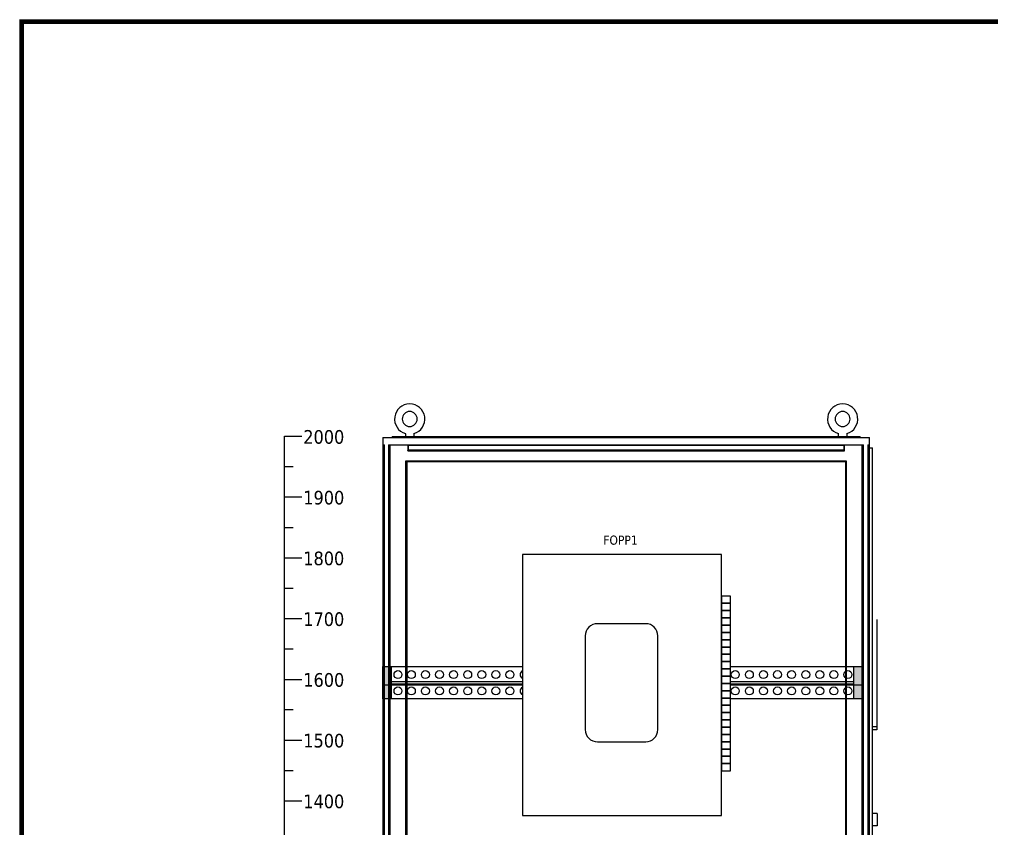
# Model space of a CAD drawing. Header units: inches. Extents: x 100535554 to 201081702, y 63708552 to 127420865.
# Drawn here: x 100541265.2 to 100541585.5, y 63710482.5 to 63710749.2 of the extents above; entities that cross this region are included whole.
import ezdxf

# ---------------------------------------------------------------- set-up
doc = ezdxf.new("R2010")
doc.units = ezdxf.units.IN
doc.header["$MEASUREMENT"] = 0
doc.layers.add('BORDER', color=7, linetype='Continuous')
doc.styles.add('Tahoma$001H0', font='tahoma.ttf')

# ---------------------------------------------------------------- blocks, each defined once
blk = doc.blocks.new('Title Frame_Al Bayt')
at = {"layer": 'BORDER', "const_width": 1.54}
blk.add_lwpolyline([(897.37, 420.3), (897.37, -410.23), (2066.28, -410.23), (2066.28, 420.3)], close=True, dxfattribs=at)

msp = doc.modelspace()

# ---------------------------------------------------------------- hatches: boundary and pattern name
at = {"lineweight": 13}
h = msp.add_hatch(color=8, dxfattribs=at)
h.dxf.hatch_style = 1
h.paths.add_polyline_path([(100541387.632, 63710535.921), (100541384.968, 63710535.921), (100541384.968, 63710525.263), (100541387.632, 63710525.263)])
h = msp.add_hatch(color=8, dxfattribs=at)
h.dxf.hatch_style = 1
h.paths.add_polyline_path([(100541542.829, 63710535.921), (100541540.165, 63710535.921), (100541540.165, 63710525.263), (100541542.829, 63710525.263)])

# ---------------------------------------------------------------- linework, layer by layer
at = {"color": 7, "linetype": 'Continuous', "lineweight": -2, "true_color": 0x000007}
for p, q in [((100541352.464, 63710211.141), (100541352.464, 63710611.894)), ((100541352.464, 63710611.894), (100541358.239, 63710611.894)), ((100541387.948, 63710611.708), (100541387.948, 63710611.428)), ((100541387.948, 63710611.708), (100541542.177, 63710611.708)), ((100541392.419, 63710612.639), (100541392.419, 63710611.428)), ((100541395.119, 63710612.639), (100541395.119, 63710611.428)), ((100541535.006, 63710612.639), (100541535.006, 63710611.428)), ((100541537.8, 63710612.639), (100541537.8, 63710611.428)), ((100541542.177, 63710611.428), (100541542.177, 63710611.708)), ((100541384.968, 63710611.428), (100541384.968, 63710210.769)), ((100541384.968, 63710611.428), (100541545.25, 63710611.428)), ((100541384.968, 63710609.007), (100541385.434, 63710609.007)), ((100541385.434, 63710213.19), (100541385.434, 63710609.007)), ((100541386.831, 63710609.007), (100541386.831, 63710213.19)), ((100541386.831, 63710609.007), (100541543.295, 63710609.007)), ((100541387.296, 63710213.19), (100541387.296, 63710609.007)), ((100541387.389, 63710213.19), (100541387.389, 63710609.007)), ((100541393.164, 63710608.914), (100541393.164, 63710607.051)), ((100541393.35, 63710607.331), (100541393.35, 63710608.914)), ((100541393.35, 63710608.914), (100541536.868, 63710608.914)), ((100541536.868, 63710608.914), (100541536.868, 63710607.331)), ((100541537.055, 63710607.051), (100541537.055, 63710608.914)), ((100541542.736, 63710609.007), (100541542.736, 63710213.283)), ((100541542.829, 63710609.007), (100541542.829, 63710213.283)), ((100541543.295, 63710213.283), (100541543.295, 63710609.007)), ((100541544.692, 63710609.007), (100541544.692, 63710213.283)), ((100541544.692, 63710609.007), (100541545.25, 63710609.007)), ((100541545.25, 63710213.283), (100541545.25, 63710611.428)), ((100541393.257, 63710607.237), (100541393.164, 63710607.144)), ((100541393.164, 63710607.051), (100541398.472, 63710607.051)), ((100541393.35, 63710607.331), (100541393.257, 63710607.237)), ((100541398.472, 63710607.237), (100541393.257, 63710607.237)), ((100541531.746, 63710607.237), (100541398.472, 63710607.237)), ((100541398.472, 63710607.051), (100541531.746, 63710607.051)), ((100541536.868, 63710607.237), (100541531.746, 63710607.237)), ((100541531.746, 63710607.051), (100541537.055, 63710607.051)), ((100541536.868, 63710607.237), (100541536.868, 63710607.331)), ((100541537.055, 63710607.051), (100541536.868, 63710607.237)), ((100541545.25, 63710607.982), (100541546.275, 63710607.982)), ((100541546.275, 63710214.215), (100541546.275, 63710607.982)), ((100541392.512, 63710218.406), (100541392.512, 63710603.791)), ((100541392.512, 63710603.791), (100541393.909, 63710603.791)), ((100541392.884, 63710218.406), (100541392.884, 63710603.791)), ((100541392.884, 63710603.512), (100541537.334, 63710603.512)), ((100541393.909, 63710603.791), (100541536.216, 63710603.791)), ((100541536.216, 63710603.791), (100541537.613, 63710603.791)), ((100541537.334, 63710603.791), (100541537.334, 63710218.406)), ((100541537.613, 63710603.791), (100541537.613, 63710218.406)), ((100541352.464, 63710601.836), (100541355.351, 63710601.836)), ((100541352.464, 63710591.87), (100541358.239, 63710591.87)), ((100541352.464, 63710581.812), (100541355.351, 63710581.812)), ((100541352.464, 63710571.754), (100541358.239, 63710571.754)), ((100541352.464, 63710561.788), (100541355.351, 63710561.788)), ((100541352.464, 63710551.73), (100541358.239, 63710551.73)), ((100541547.672, 63710551.451), (100541547.672, 63710515.035)), ((100541547.765, 63710551.451), (100541547.765, 63710515.035)), ((100541352.464, 63710541.765), (100541355.351, 63710541.765)), ((100541352.464, 63710531.706), (100541358.239, 63710531.706)), ((100541384.968, 63710529.87), (100541430.969, 63710529.87)), ((100541352.464, 63710521.741), (100541355.351, 63710521.741)), ((100541547.765, 63710516.06), (100541546.275, 63710516.06)), ((100541547.765, 63710515.035), (100541546.275, 63710515.035)), ((100541352.464, 63710511.683), (100541358.239, 63710511.683)), ((100541352.464, 63710501.717), (100541355.351, 63710501.717)), ((100541352.464, 63710491.659), (100541358.239, 63710491.659)), ((100541547.858, 63710487.468), (100541546.275, 63710487.468)), ((100541547.858, 63710487.468), (100541547.858, 63710483.463)), ((100541547.858, 63710483.463), (100541546.275, 63710483.463))]:
    msp.add_line(p, q, dxfattribs=at)
at = {"color": 8, "ltscale": 2}
for p, q in [((100541387.632, 63710530.958), (100541430.969, 63710530.958)), ((100541387.632, 63710530.225), (100541430.969, 63710530.225)), ((100541499.528, 63710530.958), (100541540.165, 63710530.958)), ((100541499.528, 63710530.225), (100541540.165, 63710530.225))]:
    msp.add_line(p, q, dxfattribs=at)
at = {"ltscale": 10}
for p, q in [((100541430.969, 63710529.965), (100541392.884, 63710529.965)), ((100541537.613, 63710529.965), (100541499.528, 63710529.965))]:
    msp.add_line(p, q, dxfattribs=at)
at = {"color": 7, "linetype": 'Continuous', "lineweight": -2}
msp.add_line((100541499.528, 63710529.87), (100541542.736, 63710529.87), dxfattribs=at)
at = {"ltscale": 10}
for points in [[(100541496.569, 63710572.87), (100541430.969, 63710572.87), (100541430.969, 63710486.87), (100541496.569, 63710486.87)], [(100541499.528, 63710559.18), (100541496.569, 63710559.18), (100541496.569, 63710556.778), (100541499.528, 63710556.778)], [(100541499.528, 63710556.778), (100541496.569, 63710556.778), (100541496.569, 63710554.377), (100541499.528, 63710554.377)], [(100541499.528, 63710554.377), (100541496.569, 63710554.377), (100541496.569, 63710551.976), (100541499.528, 63710551.976)], [(100541499.528, 63710551.976), (100541496.569, 63710551.976), (100541496.569, 63710549.574), (100541499.528, 63710549.574)], [(100541499.528, 63710549.574), (100541496.569, 63710549.574), (100541496.569, 63710547.173), (100541499.528, 63710547.173)], [(100541499.528, 63710547.173), (100541496.569, 63710547.173), (100541496.569, 63710544.771), (100541499.528, 63710544.771)], [(100541499.528, 63710544.771), (100541496.569, 63710544.771), (100541496.569, 63710542.37), (100541499.528, 63710542.37)], [(100541499.528, 63710542.37), (100541496.569, 63710542.37), (100541496.569, 63710539.968), (100541499.528, 63710539.968)], [(100541499.528, 63710539.968), (100541496.569, 63710539.968), (100541496.569, 63710537.567), (100541499.528, 63710537.567)], [(100541499.528, 63710537.567), (100541496.569, 63710537.567), (100541496.569, 63710535.165), (100541499.528, 63710535.165)], [(100541499.528, 63710535.165), (100541496.569, 63710535.165), (100541496.569, 63710532.764), (100541499.528, 63710532.764)], [(100541499.528, 63710532.764), (100541496.569, 63710532.764), (100541496.569, 63710530.362), (100541499.528, 63710530.362)], [(100541499.528, 63710530.362), (100541496.569, 63710530.362), (100541496.569, 63710527.961), (100541499.528, 63710527.961)], [(100541499.528, 63710527.961), (100541496.569, 63710527.961), (100541496.569, 63710525.559), (100541499.528, 63710525.559)], [(100541499.528, 63710525.559), (100541496.569, 63710525.559), (100541496.569, 63710523.158), (100541499.528, 63710523.158)], [(100541499.528, 63710523.158), (100541496.569, 63710523.158), (100541496.569, 63710520.756), (100541499.528, 63710520.756)], [(100541499.528, 63710520.756), (100541496.569, 63710520.756), (100541496.569, 63710518.355), (100541499.528, 63710518.355)], [(100541499.528, 63710518.355), (100541496.569, 63710518.355), (100541496.569, 63710515.953), (100541499.528, 63710515.953)], [(100541499.528, 63710515.953), (100541496.569, 63710515.953), (100541496.569, 63710513.552), (100541499.528, 63710513.552)], [(100541499.528, 63710513.552), (100541496.569, 63710513.552), (100541496.569, 63710511.15), (100541499.528, 63710511.15)], [(100541499.528, 63710511.15), (100541496.569, 63710511.15), (100541496.569, 63710508.749), (100541499.528, 63710508.749)], [(100541499.528, 63710508.749), (100541496.569, 63710508.749), (100541496.569, 63710506.347), (100541499.528, 63710506.347)], [(100541499.528, 63710506.347), (100541496.569, 63710506.347), (100541496.569, 63710503.946), (100541499.528, 63710503.946)], [(100541499.528, 63710503.946), (100541496.569, 63710503.946), (100541496.569, 63710501.544), (100541499.528, 63710501.544)]]:
    msp.add_lwpolyline(points, close=True, dxfattribs=at)
msp.add_lwpolyline([(100541471.551, 63710550.046), (100541455.621, 63710550.046, 0.4142136), (100541451.621, 63710546.046), (100541451.621, 63710515.133, 0.4142136), (100541455.621, 63710511.133), (100541471.551, 63710511.133, 0.4142136), (100541475.551, 63710515.133), (100541475.551, 63710546.046, 0.4142136)], format="xyb", close=True, dxfattribs=at)
at = {"color": 8, "ltscale": 2}
for points in [[(100541384.968, 63710535.921), (100541387.632, 63710535.921), (100541387.632, 63710525.263), (100541384.968, 63710525.263)], [(100541540.165, 63710535.921), (100541542.829, 63710535.921), (100541542.829, 63710525.263), (100541540.165, 63710525.263)]]:
    msp.add_lwpolyline(points, close=True, dxfattribs=at)
for points in [[(100541430.969, 63710525.263), (100541384.968, 63710525.263), (100541384.968, 63710535.921), (100541430.969, 63710535.921)], [(100541499.528, 63710535.921), (100541542.829, 63710535.921), (100541542.829, 63710525.263), (100541499.528, 63710525.263)]]:
    msp.add_lwpolyline(points, dxfattribs=at)
for centre in [(100541389.914, 63710533.283), (100541394.312, 63710533.283), (100541398.953, 63710533.283), (100541403.595, 63710533.283), (100541408.236, 63710533.283), (100541412.877, 63710533.283), (100541417.518, 63710533.283), (100541422.159, 63710533.283), (100541426.801, 63710533.283), (100541501.06, 63710533.283), (100541505.701, 63710533.283), (100541510.342, 63710533.283), (100541514.983, 63710533.283), (100541519.625, 63710533.283), (100541524.266, 63710533.283), (100541528.907, 63710533.283), (100541533.548, 63710533.283), (100541538.189, 63710533.283), (100541389.914, 63710527.901), (100541394.312, 63710527.901), (100541398.953, 63710527.901), (100541403.595, 63710527.901), (100541408.236, 63710527.901), (100541412.877, 63710527.901), (100541417.518, 63710527.901), (100541422.159, 63710527.901), (100541426.801, 63710527.901), (100541501.06, 63710527.901), (100541505.701, 63710527.901), (100541510.342, 63710527.901), (100541514.983, 63710527.901), (100541519.625, 63710527.901), (100541524.266, 63710527.901), (100541528.907, 63710527.901), (100541533.548, 63710527.901), (100541538.189, 63710527.901)]:
    msp.add_circle(centre, 1.311, dxfattribs=at)
for centre in [(100541431.442, 63710533.283), (100541431.442, 63710527.901)]:
    msp.add_arc(centre, 1.311, 111.12535, 248.87465, dxfattribs=at)
at = {"color": 7, "linetype": 'Continuous', "lineweight": -2, "true_color": 0x000007}
for points in [[(100541393.769, 63710622.511), (100541391.283, 63710622.511), (100541389.177, 63710620.678), (100541388.834, 63710618.216)], [(100541398.704, 63710618.216), (100541398.361, 63710620.678), (100541396.255, 63710622.511), (100541393.769, 63710622.511)], [(100541536.449, 63710622.511), (100541533.963, 63710622.511), (100541531.857, 63710620.678), (100541531.514, 63710618.216)], [(100541541.384, 63710618.216), (100541541.042, 63710620.678), (100541538.936, 63710622.511), (100541536.449, 63710622.511)], [(100541388.834, 63710618.216), (100541388.491, 63710615.753), (100541390.016, 63710613.414), (100541392.408, 63710612.735)], [(100541393.769, 63710619.997), (100541392.406, 63710619.997), (100541391.301, 63710618.892), (100541391.301, 63710617.529)], [(100541396.237, 63710617.529), (100541396.237, 63710618.892), (100541395.132, 63710619.997), (100541393.769, 63710619.997)], [(100541395.13, 63710612.735), (100541397.522, 63710613.414), (100541399.047, 63710615.753), (100541398.704, 63710618.216)], [(100541531.514, 63710618.216), (100541531.171, 63710615.753), (100541532.697, 63710613.414), (100541535.089, 63710612.735)], [(100541536.449, 63710619.997), (100541535.086, 63710619.997), (100541533.981, 63710618.892), (100541533.981, 63710617.529)], [(100541538.917, 63710617.529), (100541538.917, 63710618.892), (100541537.812, 63710619.997), (100541536.449, 63710619.997)], [(100541537.81, 63710612.735), (100541540.202, 63710613.414), (100541541.727, 63710615.753), (100541541.384, 63710618.216)], [(100541391.301, 63710617.529), (100541391.301, 63710616.166), (100541392.406, 63710615.061), (100541393.769, 63710615.061)], [(100541393.769, 63710615.061), (100541395.132, 63710615.061), (100541396.237, 63710616.166), (100541396.237, 63710617.529)], [(100541533.981, 63710617.529), (100541533.981, 63710616.166), (100541535.086, 63710615.061), (100541536.449, 63710615.061)], [(100541536.449, 63710615.061), (100541537.812, 63710615.061), (100541538.917, 63710616.166), (100541538.917, 63710617.529)], [(100541393.198, 63710607.207), (100541393.184, 63710607.193), (100541393.17, 63710607.179), (100541393.157, 63710607.165)]]:
    msp.add_open_spline(points, degree=3, dxfattribs=at)

# ---------------------------------------------------------------- block references
msp.add_blockref('Title Frame_Al Bayt', (100540368.565, 63710328.157))

# ---------------------------------------------------------------- texts
at = {"color": 7, "true_color": 0x000007, "style": 'Tahoma$001H0'}
for s, height, p in [('2000', 4.4999, (100541358.704, 63710609.379)), ('1900', 4.5002, (100541358.704, 63710589.356)), ('1800', 4.4984, (100541358.704, 63710569.332)), ('1700', 4.5002, (100541358.704, 63710549.308)), ('1600', 4.5002, (100541358.704, 63710529.285)), ('1500', 4.5002, (100541358.704, 63710509.261)), ('1400', 4.5002, (100541358.704, 63710489.237))]:
    msp.add_text(s, height=height, dxfattribs=at).set_placement(p)
at = {"color": 7, "insert": (100541452.445, 63710579.103), "char_height": 3, "attachment_point": 1, "style": 'Tahoma$001H0'}
msp.add_mtext_dynamic_manual_height_columns('\\pi5.123,t26.123;FOPP1', width=21.48035, gutter_width=1, heights=[0], dxfattribs=at)

doc.saveas('drawing.dxf')
